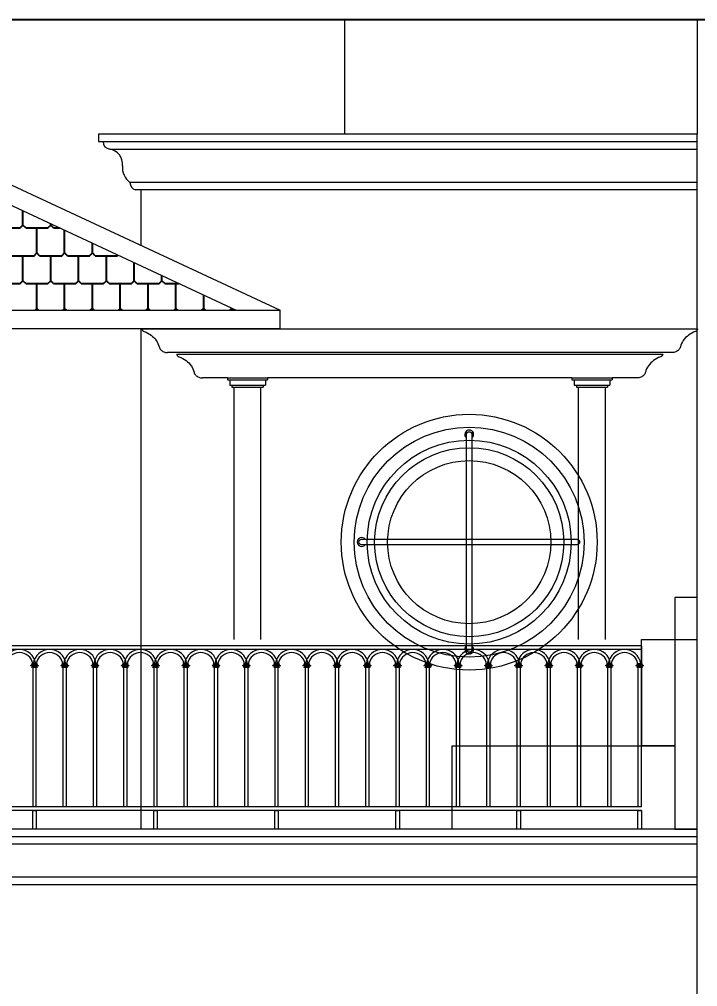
# Model space of a CAD drawing. Header units: millimetres. Extents: x -127141 to 682685, y -1234500 to 49778.
# Drawn here: x 443189 to 446848, y -9900 to -4680 of the extents above; entities that cross this region are included whole.
import ezdxf

# ---------------------------------------------------------------- set-up
doc = ezdxf.new("R2010")
doc.units = ezdxf.units.MM
doc.header["$MEASUREMENT"] = 0
for name, color, linetype, lineweight in [('-HATCH', 8, 'Continuous', 5), ('-LINE1', 7, 'Continuous', 18), ('-WALL', 4, 'Continuous', 35), ('A-NET THAY', 125, 'Continuous', 18)]:
    doc.layers.add(name, color=color, linetype=linetype, lineweight=lineweight)
doc.layers.add('13. NET HATCH', color=251, linetype='Continuous')
doc.styles.add('AVANH', font='', dxfattribs={"width": 0.8})
doc.styles.get('AVANH').set_extended_font_data('.VnAvantH')
doc.dimstyles.new('C_100A3', dxfattribs={"dimscale": 100, "dimtxt": 2.2, "dimasz": 1.2, "dimexe": 1.2, "dimexo": 0, "dimgap": 0.75, "dimtad": 1, "dimdec": 0, "dimzin": 0, "dimdsep": 46, "dimtxsty": 'AVANH', "dimblk": 'ARCHTICK', "dimcen": 0, "dimdle": 1.2, "dimclrd": 256, "dimclre": 256, "dimclrt": 7, "dimadec": 0, "dimazin": 0, "dimtfac": 0.0001, "dimtdec": 0, "dimtix": 1, "dimtmove": 2, "dimatfit": 3, "dimfxl": 1.8, "dimtolj": 1, "dimtzin": 0, "dimarcsym": 0})

# ---------------------------------------------------------------- blocks, each defined once
blk = doc.blocks.new('A$C3c667b45')
for p, q in [((6558.1, 988.8), (9.8, 988.8)), ((6558.1, 968.8), (9.8, 968.8)), ((3264, 884), (3272.2, 889)), ((3269.8, 891), (3269.8, 893)), ((3273.8, 893), (3269.8, 893)), ((3272.2, 891), (3269.8, 891)), ((3272.2, 889), (3272.2, 891)), ((3273.8, 891), (3272.2, 891)), ((3294.6, 889), (3272.2, 889)), ((3293, 893), (3273.8, 893)), ((3273.8, 891), (3293, 891)), ((3297, 893), (3293, 893)), ((3294.6, 891), (3293, 891)), ((3294.6, 891), (3294.6, 889)), ((3297, 891), (3294.6, 891)), ((3294.6, 889), (3302.9, 884)), ((3297, 893), (3297, 891)), ((3427.2, 884), (3435.4, 889)), ((3433, 891), (3433, 893)), ((3437, 893), (3433, 893)), ((3435.4, 891), (3433, 891)), ((3435.4, 889), (3435.4, 891)), ((3437, 891), (3435.4, 891)), ((3457.8, 889), (3435.4, 889)), ((3456.2, 893), (3437, 893)), ((3437, 891), (3456.2, 891)), ((3460.2, 893), (3456.2, 893)), ((3457.8, 891), (3456.2, 891)), ((3457.8, 891), (3457.8, 889)), ((3460.2, 891), (3457.8, 891)), ((3457.8, 889), (3466.1, 884)), ((3460.2, 893), (3460.2, 891)), ((3590.4, 884), (3598.6, 889)), ((3596.2, 891), (3596.2, 893)), ((3600.2, 893), (3596.2, 893)), ((3598.6, 891), (3596.2, 891)), ((3598.6, 889), (3598.6, 891)), ((3600.2, 891), (3598.6, 891)), ((3621, 889), (3598.6, 889)), ((3619.4, 893), (3600.2, 893)), ((3600.2, 891), (3619.4, 891)), ((3623.4, 893), (3619.4, 893)), ((3621, 891), (3619.4, 891)), ((3621, 891), (3621, 889)), ((3623.4, 891), (3621, 891)), ((3621, 889), (3629.3, 884)), ((3623.4, 893), (3623.4, 891)), ((3753.6, 884), (3761.8, 889)), ((3759.4, 891), (3759.4, 893)), ((3763.4, 893), (3759.4, 893)), ((3761.8, 891), (3759.4, 891)), ((3761.8, 889), (3761.8, 891)), ((3763.4, 891), (3761.8, 891)), ((3784.2, 889), (3761.8, 889)), ((3782.6, 893), (3763.4, 893)), ((3763.4, 891), (3782.6, 891)), ((3786.6, 893), (3782.6, 893)), ((3784.2, 891), (3782.6, 891)), ((3784.2, 891), (3784.2, 889)), ((3786.6, 891), (3784.2, 891)), ((3784.2, 889), (3792.5, 884)), ((3786.6, 893), (3786.6, 891)), ((3916.8, 884), (3925, 889)), ((3922.6, 891), (3922.6, 893)), ((3926.6, 893), (3922.6, 893)), ((3925, 891), (3922.6, 891)), ((3925, 889), (3925, 891)), ((3926.6, 891), (3925, 891)), ((3947.4, 889), (3925, 889)), ((3945.8, 893), (3926.6, 893)), ((3926.6, 891), (3945.8, 891)), ((3949.8, 893), (3945.8, 893)), ((3947.4, 891), (3945.8, 891)), ((3947.4, 891), (3947.4, 889)), ((3949.8, 891), (3947.4, 891)), ((3947.4, 889), (3955.7, 884)), ((3949.8, 893), (3949.8, 891)), ((4080, 884), (4088.2, 889)), ((4085.8, 891), (4085.8, 893)), ((4089.8, 893), (4085.8, 893)), ((4088.2, 891), (4085.8, 891)), ((4088.2, 889), (4088.2, 891)), ((4089.8, 891), (4088.2, 891)), ((4110.6, 889), (4088.2, 889)), ((4109, 893), (4089.8, 893)), ((4089.8, 891), (4109, 891)), ((4113, 893), (4109, 893)), ((4110.6, 891), (4109, 891)), ((4110.6, 891), (4110.6, 889)), ((4113, 891), (4110.6, 891)), ((4110.6, 889), (4118.9, 884)), ((4113, 893), (4113, 891)), ((4243.2, 884), (4251.4, 889)), ((4249, 891), (4249, 893)), ((4253, 893), (4249, 893)), ((4251.4, 891), (4249, 891)), ((4251.4, 889), (4251.4, 891)), ((4253, 891), (4251.4, 891)), ((4273.8, 889), (4251.4, 889)), ((4272.2, 893), (4253, 893)), ((4253, 891), (4272.2, 891)), ((4276.2, 893), (4272.2, 893)), ((4273.8, 891), (4272.2, 891)), ((4273.8, 891), (4273.8, 889)), ((4276.2, 891), (4273.8, 891)), ((4273.8, 889), (4282, 884)), ((4276.2, 893), (4276.2, 891)), ((4406.4, 884), (4414.6, 889)), ((4412.2, 891), (4412.2, 893)), ((4416.2, 893), (4412.2, 893)), ((4414.6, 891), (4412.2, 891)), ((4414.6, 889), (4414.6, 891)), ((4416.2, 891), (4414.6, 891)), ((4437, 889), (4414.6, 889)), ((4435.4, 893), (4416.2, 893)), ((4416.2, 891), (4435.4, 891)), ((4439.4, 893), (4435.4, 893)), ((4437, 891), (4435.4, 891)), ((4437, 891), (4437, 889)), ((4439.4, 891), (4437, 891)), ((4437, 889), (4445.2, 884)), ((4439.4, 893), (4439.4, 891)), ((4569.6, 884), (4577.8, 889)), ((4575.4, 891), (4575.4, 893)), ((4579.4, 893), (4575.4, 893)), ((4577.8, 891), (4575.4, 891)), ((4577.8, 889), (4577.8, 891)), ((4579.4, 891), (4577.8, 891)), ((4600.2, 889), (4577.8, 889)), ((4598.6, 893), (4579.4, 893)), ((4579.4, 891), (4598.6, 891)), ((4602.6, 893), (4598.6, 893)), ((4600.2, 891), (4598.6, 891)), ((4600.2, 891), (4600.2, 889)), ((4602.6, 891), (4600.2, 891)), ((4600.2, 889), (4608.4, 884)), ((4602.6, 893), (4602.6, 891)), ((4732.8, 884), (4741, 889)), ((4738.6, 891), (4738.6, 893)), ((4742.6, 893), (4738.6, 893)), ((4741, 891), (4738.6, 891)), ((4741, 889), (4741, 891)), ((4742.6, 891), (4741, 891)), ((4763.4, 889), (4741, 889)), ((4761.8, 893), (4742.6, 893)), ((4742.6, 891), (4761.8, 891)), ((4765.8, 893), (4761.8, 893)), ((4763.4, 891), (4761.8, 891)), ((4763.4, 891), (4763.4, 889)), ((4765.8, 891), (4763.4, 891)), ((4763.4, 889), (4771.6, 884)), ((4765.8, 893), (4765.8, 891)), ((4896, 884), (4904.2, 889)), ((4901.8, 891), (4901.8, 893)), ((4905.8, 893), (4901.8, 893)), ((4904.2, 891), (4901.8, 891)), ((4904.2, 889), (4904.2, 891)), ((4905.8, 891), (4904.2, 891)), ((4926.6, 889), (4904.2, 889)), ((4925, 893), (4905.8, 893)), ((4905.8, 891), (4925, 891)), ((4929, 893), (4925, 893)), ((4926.6, 891), (4925, 891)), ((4926.6, 891), (4926.6, 889)), ((4929, 891), (4926.6, 891)), ((4926.6, 889), (4934.8, 884)), ((4929, 893), (4929, 891)), ((5059.2, 884), (5067.4, 889)), ((5065, 891), (5065, 893)), ((5069, 893), (5065, 893)), ((5067.4, 891), (5065, 891)), ((5067.4, 889), (5067.4, 891)), ((5069, 891), (5067.4, 891)), ((5089.8, 889), (5067.4, 889)), ((5088.2, 893), (5069, 893)), ((5069, 891), (5088.2, 891)), ((5092.2, 893), (5088.2, 893)), ((5089.8, 891), (5088.2, 891)), ((5089.8, 891), (5089.8, 889)), ((5092.2, 891), (5089.8, 891)), ((5089.8, 889), (5098, 884)), ((5092.2, 893), (5092.2, 891)), ((5222.4, 884), (5230.6, 889)), ((5228.2, 891), (5228.2, 893)), ((5232.2, 893), (5228.2, 893)), ((5230.6, 891), (5228.2, 891)), ((5230.6, 889), (5230.6, 891)), ((5232.2, 891), (5230.6, 891)), ((5253, 889), (5230.6, 889)), ((5251.4, 893), (5232.2, 893)), ((5232.2, 891), (5251.4, 891)), ((5255.4, 893), (5251.4, 893)), ((5253, 891), (5251.4, 891)), ((5253, 891), (5253, 889)), ((5255.4, 891), (5253, 891)), ((5253, 889), (5261.2, 884)), ((5255.4, 893), (5255.4, 891)), ((5385.6, 884), (5393.8, 889)), ((5391.4, 891), (5391.4, 893)), ((5395.4, 893), (5391.4, 893)), ((5393.8, 891), (5391.4, 891)), ((5393.8, 889), (5393.8, 891)), ((5395.4, 891), (5393.8, 891)), ((5416.2, 889), (5393.8, 889)), ((5414.6, 893), (5395.4, 893)), ((5395.4, 891), (5414.6, 891)), ((5418.6, 893), (5414.6, 893)), ((5416.2, 891), (5414.6, 891)), ((5416.2, 891), (5416.2, 889)), ((5418.6, 891), (5416.2, 891)), ((5416.2, 889), (5424.4, 884)), ((5418.6, 893), (5418.6, 891)), ((5548.8, 884), (5557, 889)), ((5554.6, 891), (5554.6, 893)), ((5558.6, 893), (5554.6, 893)), ((5557, 891), (5554.6, 891)), ((5557, 889), (5557, 891)), ((5558.6, 891), (5557, 891)), ((5579.4, 889), (5557, 889)), ((5577.8, 893), (5558.6, 893)), ((5558.6, 891), (5577.8, 891)), ((5581.8, 893), (5577.8, 893)), ((5579.4, 891), (5577.8, 891)), ((5579.4, 891), (5579.4, 889)), ((5581.8, 891), (5579.4, 891)), ((5579.4, 889), (5587.6, 884)), ((5581.8, 893), (5581.8, 891)), ((5712, 884), (5720.2, 889)), ((5717.8, 891), (5717.8, 893)), ((5721.8, 893), (5717.8, 893)), ((5720.2, 891), (5717.8, 891)), ((5720.2, 889), (5720.2, 891)), ((5721.8, 891), (5720.2, 891)), ((5742.6, 889), (5720.2, 889)), ((5741, 893), (5721.8, 893)), ((5721.8, 891), (5741, 891)), ((5745, 893), (5741, 893)), ((5742.6, 891), (5741, 891)), ((5742.6, 891), (5742.6, 889)), ((5745, 891), (5742.6, 891)), ((5742.6, 889), (5750.8, 884)), ((5745, 893), (5745, 891)), ((5875.2, 884), (5883.4, 889)), ((5881, 891), (5881, 893)), ((5885, 893), (5881, 893)), ((5883.4, 891), (5881, 891)), ((5883.4, 889), (5883.4, 891)), ((5885, 891), (5883.4, 891)), ((5905.8, 889), (5883.4, 889)), ((5904.2, 893), (5885, 893)), ((5885, 891), (5904.2, 891)), ((5908.2, 893), (5904.2, 893)), ((5905.8, 891), (5904.2, 891)), ((5905.8, 891), (5905.8, 889)), ((5908.2, 891), (5905.8, 891)), ((5905.8, 889), (5914, 884)), ((5908.2, 893), (5908.2, 891)), ((6038.4, 884), (6046.6, 889)), ((6044.2, 891), (6044.2, 893)), ((6048.2, 893), (6044.2, 893)), ((6046.6, 891), (6044.2, 891)), ((6046.6, 889), (6046.6, 891)), ((6048.2, 891), (6046.6, 891)), ((6069, 889), (6046.6, 889)), ((6067.4, 893), (6048.2, 893)), ((6048.2, 891), (6067.4, 891)), ((6071.4, 893), (6067.4, 893)), ((6069, 891), (6067.4, 891)), ((6069, 891), (6069, 889)), ((6071.4, 891), (6069, 891)), ((6069, 889), (6077.2, 884)), ((6071.4, 893), (6071.4, 891)), ((6201.6, 884), (6209.8, 889)), ((6207.4, 891), (6207.4, 893)), ((6211.4, 893), (6207.4, 893)), ((6209.8, 891), (6207.4, 891)), ((6209.8, 889), (6209.8, 891)), ((6211.4, 891), (6209.8, 891)), ((6232.2, 889), (6209.8, 889)), ((6230.6, 893), (6211.4, 893)), ((6211.4, 891), (6230.6, 891)), ((6234.6, 893), (6230.6, 893)), ((6232.2, 891), (6230.6, 891)), ((6232.2, 891), (6232.2, 889)), ((6234.6, 891), (6232.2, 891)), ((6232.2, 889), (6240.4, 884)), ((6234.6, 893), (6234.6, 891)), ((6364.8, 884), (6373, 889)), ((6370.6, 891), (6370.6, 893)), ((6374.6, 893), (6370.6, 893)), ((6373, 891), (6370.6, 891)), ((6373, 889), (6373, 891)), ((6374.6, 891), (6373, 891)), ((6395.4, 889), (6373, 889)), ((6393.8, 893), (6374.6, 893)), ((6374.6, 891), (6393.8, 891)), ((6397.8, 893), (6393.8, 893)), ((6395.4, 891), (6393.8, 891)), ((6395.4, 891), (6395.4, 889)), ((6397.8, 891), (6395.4, 891)), ((6395.4, 889), (6403.6, 884)), ((6397.8, 893), (6397.8, 891)), ((6528, 884), (6536.2, 889)), ((6533.8, 891), (6533.8, 893)), ((6537.8, 893), (6533.8, 893)), ((6536.2, 891), (6533.8, 891)), ((6536.2, 889), (6536.2, 891)), ((6537.8, 891), (6536.2, 891)), ((6558.6, 889), (6536.2, 889)), ((6557, 893), (6537.8, 893)), ((6537.8, 891), (6557, 891)), ((6561, 893), (6557, 893)), ((6558.6, 891), (6557, 891)), ((6558.6, 891), (6558.6, 889)), ((6561, 891), (6558.6, 891)), ((6558.6, 889), (6566.8, 884)), ((6561, 893), (6561, 891)), ((3264, 882), (3264, 884)), ((3273.8, 884), (3264, 884)), ((3272.2, 877), (3264, 882)), ((3273.8, 882), (3264, 882)), ((3269.8, 873), (3269.8, 875)), ((3272.2, 875), (3269.8, 875)), ((3273.8, 873), (3269.8, 873)), ((3272.2, 875), (3272.2, 877)), ((3294.6, 877), (3272.2, 877)), ((3273.8, 875), (3272.2, 875)), ((3273.8, 884), (3273.8, 882)), ((3293, 884), (3273.8, 884)), ((3293, 882), (3273.8, 882)), ((3273.8, 875), (3293, 875)), ((3273.8, 873), (3273.8, 120)), ((3293, 873), (3273.8, 873)), ((3293, 882), (3293, 884)), ((3293, 884), (3302.9, 884)), ((3293, 882), (3302.9, 882)), ((3294.6, 875), (3293, 875)), ((3293, 120), (3293, 873)), ((3297, 873), (3293, 873)), ((3302.9, 882), (3294.6, 877)), ((3294.6, 877), (3294.6, 875)), ((3297, 875), (3294.6, 875)), ((3297, 875), (3297, 873)), ((3302.9, 884), (3302.9, 882)), ((3427.2, 882), (3427.2, 884)), ((3437, 884), (3427.2, 884)), ((3435.4, 877), (3427.2, 882)), ((3437, 882), (3427.2, 882)), ((3433, 873), (3433, 875)), ((3435.4, 875), (3433, 875)), ((3437, 873), (3433, 873)), ((3435.4, 875), (3435.4, 877)), ((3457.8, 877), (3435.4, 877)), ((3437, 875), (3435.4, 875)), ((3437, 884), (3437, 882)), ((3456.2, 884), (3437, 884)), ((3456.2, 882), (3437, 882)), ((3437, 875), (3456.2, 875)), ((3437, 873), (3437, 120)), ((3456.2, 873), (3437, 873)), ((3456.2, 882), (3456.2, 884)), ((3456.2, 884), (3466.1, 884)), ((3456.2, 882), (3466.1, 882)), ((3457.8, 875), (3456.2, 875)), ((3456.2, 120), (3456.2, 873)), ((3460.2, 873), (3456.2, 873)), ((3466.1, 882), (3457.8, 877)), ((3457.8, 877), (3457.8, 875)), ((3460.2, 875), (3457.8, 875)), ((3460.2, 875), (3460.2, 873)), ((3466.1, 884), (3466.1, 882)), ((3590.4, 882), (3590.4, 884)), ((3600.2, 884), (3590.4, 884)), ((3598.6, 877), (3590.4, 882)), ((3600.2, 882), (3590.4, 882)), ((3596.2, 873), (3596.2, 875)), ((3598.6, 875), (3596.2, 875)), ((3600.2, 873), (3596.2, 873)), ((3598.6, 875), (3598.6, 877)), ((3621, 877), (3598.6, 877)), ((3600.2, 875), (3598.6, 875)), ((3600.2, 884), (3600.2, 882)), ((3619.4, 884), (3600.2, 884)), ((3619.4, 882), (3600.2, 882)), ((3600.2, 875), (3619.4, 875)), ((3600.2, 873), (3600.2, 120)), ((3619.4, 873), (3600.2, 873)), ((3619.4, 882), (3619.4, 884)), ((3619.4, 884), (3629.3, 884)), ((3619.4, 882), (3629.3, 882)), ((3621, 875), (3619.4, 875)), ((3619.4, 120), (3619.4, 873)), ((3623.4, 873), (3619.4, 873)), ((3629.3, 882), (3621, 877)), ((3621, 877), (3621, 875)), ((3623.4, 875), (3621, 875)), ((3623.4, 875), (3623.4, 873)), ((3629.3, 884), (3629.3, 882)), ((3753.6, 882), (3753.6, 884)), ((3763.4, 884), (3753.6, 884)), ((3761.8, 877), (3753.6, 882)), ((3763.4, 882), (3753.6, 882)), ((3759.4, 873), (3759.4, 875)), ((3761.8, 875), (3759.4, 875)), ((3763.4, 873), (3759.4, 873)), ((3761.8, 875), (3761.8, 877)), ((3784.2, 877), (3761.8, 877)), ((3763.4, 875), (3761.8, 875)), ((3763.4, 884), (3763.4, 882)), ((3782.6, 884), (3763.4, 884)), ((3782.6, 882), (3763.4, 882)), ((3763.4, 875), (3782.6, 875)), ((3763.4, 873), (3763.4, 120)), ((3782.6, 873), (3763.4, 873)), ((3782.6, 882), (3782.6, 884)), ((3782.6, 884), (3792.5, 884)), ((3782.6, 882), (3792.5, 882)), ((3784.2, 875), (3782.6, 875)), ((3782.6, 120), (3782.6, 873)), ((3786.6, 873), (3782.6, 873)), ((3792.5, 882), (3784.2, 877)), ((3784.2, 877), (3784.2, 875)), ((3786.6, 875), (3784.2, 875)), ((3786.6, 875), (3786.6, 873)), ((3792.5, 884), (3792.5, 882)), ((3916.8, 882), (3916.8, 884)), ((3926.6, 884), (3916.8, 884)), ((3925, 877), (3916.8, 882)), ((3926.6, 882), (3916.8, 882)), ((3922.6, 873), (3922.6, 875)), ((3925, 875), (3922.6, 875)), ((3926.6, 873), (3922.6, 873)), ((3925, 875), (3925, 877)), ((3947.4, 877), (3925, 877)), ((3926.6, 875), (3925, 875)), ((3926.6, 884), (3926.6, 882)), ((3945.8, 884), (3926.6, 884)), ((3945.8, 882), (3926.6, 882)), ((3926.6, 875), (3945.8, 875)), ((3926.6, 873), (3926.6, 120)), ((3945.8, 873), (3926.6, 873)), ((3945.8, 882), (3945.8, 884)), ((3945.8, 884), (3955.7, 884)), ((3945.8, 882), (3955.7, 882)), ((3947.4, 875), (3945.8, 875)), ((3945.8, 120), (3945.8, 873)), ((3949.8, 873), (3945.8, 873)), ((3955.7, 882), (3947.4, 877)), ((3947.4, 877), (3947.4, 875)), ((3949.8, 875), (3947.4, 875)), ((3949.8, 875), (3949.8, 873)), ((3955.7, 884), (3955.7, 882)), ((4080, 882), (4080, 884)), ((4089.8, 884), (4080, 884)), ((4088.2, 877), (4080, 882)), ((4089.8, 882), (4080, 882)), ((4085.8, 873), (4085.8, 875)), ((4088.2, 875), (4085.8, 875)), ((4089.8, 873), (4085.8, 873)), ((4088.2, 875), (4088.2, 877)), ((4110.6, 877), (4088.2, 877)), ((4089.8, 875), (4088.2, 875)), ((4089.8, 884), (4089.8, 882)), ((4109, 884), (4089.8, 884)), ((4109, 882), (4089.8, 882)), ((4089.8, 875), (4109, 875)), ((4089.8, 873), (4089.8, 120)), ((4109, 873), (4089.8, 873)), ((4109, 882), (4109, 884)), ((4109, 884), (4118.9, 884)), ((4109, 882), (4118.9, 882)), ((4110.6, 875), (4109, 875)), ((4109, 120), (4109, 873)), ((4113, 873), (4109, 873)), ((4118.9, 882), (4110.6, 877)), ((4110.6, 877), (4110.6, 875)), ((4113, 875), (4110.6, 875)), ((4113, 875), (4113, 873)), ((4118.9, 884), (4118.9, 882)), ((4243.2, 882), (4243.2, 884)), ((4253, 884), (4243.2, 884)), ((4251.4, 877), (4243.2, 882)), ((4253, 882), (4243.2, 882)), ((4249, 873), (4249, 875)), ((4251.4, 875), (4249, 875)), ((4253, 873), (4249, 873)), ((4251.4, 875), (4251.4, 877)), ((4273.8, 877), (4251.4, 877)), ((4253, 875), (4251.4, 875)), ((4253, 884), (4253, 882)), ((4272.2, 884), (4253, 884)), ((4272.2, 882), (4253, 882)), ((4253, 875), (4272.2, 875)), ((4253, 873), (4253, 120)), ((4272.2, 873), (4253, 873)), ((4272.2, 882), (4272.2, 884)), ((4272.2, 884), (4282, 884)), ((4272.2, 882), (4282, 882)), ((4273.8, 875), (4272.2, 875)), ((4272.2, 120), (4272.2, 873)), ((4276.2, 873), (4272.2, 873)), ((4282, 882), (4273.8, 877)), ((4273.8, 877), (4273.8, 875)), ((4276.2, 875), (4273.8, 875)), ((4276.2, 875), (4276.2, 873)), ((4282, 884), (4282, 882)), ((4406.4, 882), (4406.4, 884)), ((4416.2, 884), (4406.4, 884)), ((4414.6, 877), (4406.4, 882)), ((4416.2, 882), (4406.4, 882)), ((4412.2, 873), (4412.2, 875)), ((4414.6, 875), (4412.2, 875)), ((4416.2, 873), (4412.2, 873)), ((4414.6, 875), (4414.6, 877)), ((4437, 877), (4414.6, 877)), ((4416.2, 875), (4414.6, 875)), ((4416.2, 884), (4416.2, 882)), ((4435.4, 884), (4416.2, 884)), ((4435.4, 882), (4416.2, 882)), ((4416.2, 875), (4435.4, 875)), ((4416.2, 873), (4416.2, 120)), ((4435.4, 873), (4416.2, 873)), ((4435.4, 882), (4435.4, 884)), ((4435.4, 884), (4445.2, 884)), ((4435.4, 882), (4445.2, 882)), ((4437, 875), (4435.4, 875)), ((4435.4, 120), (4435.4, 873)), ((4439.4, 873), (4435.4, 873)), ((4445.2, 882), (4437, 877)), ((4437, 877), (4437, 875)), ((4439.4, 875), (4437, 875)), ((4439.4, 875), (4439.4, 873)), ((4445.2, 884), (4445.2, 882)), ((4569.6, 882), (4569.6, 884)), ((4579.4, 884), (4569.6, 884)), ((4577.8, 877), (4569.6, 882)), ((4579.4, 882), (4569.6, 882)), ((4575.4, 873), (4575.4, 875)), ((4577.8, 875), (4575.4, 875)), ((4579.4, 873), (4575.4, 873)), ((4577.8, 875), (4577.8, 877)), ((4600.2, 877), (4577.8, 877)), ((4579.4, 875), (4577.8, 875)), ((4579.4, 884), (4579.4, 882)), ((4598.6, 884), (4579.4, 884)), ((4598.6, 882), (4579.4, 882)), ((4579.4, 875), (4598.6, 875)), ((4579.4, 873), (4579.4, 120)), ((4598.6, 873), (4579.4, 873)), ((4598.6, 882), (4598.6, 884)), ((4598.6, 884), (4608.4, 884)), ((4598.6, 882), (4608.4, 882)), ((4600.2, 875), (4598.6, 875)), ((4598.6, 120), (4598.6, 873)), ((4602.6, 873), (4598.6, 873)), ((4608.4, 882), (4600.2, 877)), ((4600.2, 877), (4600.2, 875)), ((4602.6, 875), (4600.2, 875)), ((4602.6, 875), (4602.6, 873)), ((4608.4, 884), (4608.4, 882)), ((4732.8, 882), (4732.8, 884)), ((4742.6, 884), (4732.8, 884)), ((4741, 877), (4732.8, 882)), ((4742.6, 882), (4732.8, 882)), ((4738.6, 873), (4738.6, 875)), ((4741, 875), (4738.6, 875)), ((4742.6, 873), (4738.6, 873)), ((4741, 875), (4741, 877)), ((4763.4, 877), (4741, 877)), ((4742.6, 875), (4741, 875)), ((4742.6, 884), (4742.6, 882)), ((4761.8, 884), (4742.6, 884)), ((4761.8, 882), (4742.6, 882)), ((4742.6, 875), (4761.8, 875)), ((4742.6, 873), (4742.6, 120)), ((4761.8, 873), (4742.6, 873)), ((4761.8, 882), (4761.8, 884)), ((4761.8, 884), (4771.6, 884)), ((4761.8, 882), (4771.6, 882)), ((4763.4, 875), (4761.8, 875)), ((4761.8, 120), (4761.8, 873)), ((4765.8, 873), (4761.8, 873)), ((4771.6, 882), (4763.4, 877)), ((4763.4, 877), (4763.4, 875)), ((4765.8, 875), (4763.4, 875)), ((4765.8, 875), (4765.8, 873)), ((4771.6, 884), (4771.6, 882)), ((4896, 882), (4896, 884)), ((4905.8, 884), (4896, 884)), ((4904.2, 877), (4896, 882)), ((4905.8, 882), (4896, 882)), ((4901.8, 873), (4901.8, 875)), ((4904.2, 875), (4901.8, 875)), ((4905.8, 873), (4901.8, 873)), ((4904.2, 875), (4904.2, 877)), ((4926.6, 877), (4904.2, 877)), ((4905.8, 875), (4904.2, 875)), ((4905.8, 884), (4905.8, 882)), ((4925, 884), (4905.8, 884)), ((4925, 882), (4905.8, 882)), ((4905.8, 875), (4925, 875)), ((4905.8, 873), (4905.8, 120)), ((4925, 873), (4905.8, 873)), ((4925, 882), (4925, 884)), ((4925, 884), (4934.8, 884)), ((4925, 882), (4934.8, 882)), ((4926.6, 875), (4925, 875)), ((4925, 120), (4925, 873)), ((4929, 873), (4925, 873)), ((4934.8, 882), (4926.6, 877)), ((4926.6, 877), (4926.6, 875)), ((4929, 875), (4926.6, 875)), ((4929, 875), (4929, 873)), ((4934.8, 884), (4934.8, 882)), ((5059.2, 882), (5059.2, 884)), ((5069, 884), (5059.2, 884)), ((5067.4, 877), (5059.2, 882)), ((5069, 882), (5059.2, 882)), ((5065, 873), (5065, 875)), ((5067.4, 875), (5065, 875)), ((5069, 873), (5065, 873)), ((5067.4, 875), (5067.4, 877)), ((5089.8, 877), (5067.4, 877)), ((5069, 875), (5067.4, 875)), ((5069, 884), (5069, 882)), ((5088.2, 884), (5069, 884)), ((5088.2, 882), (5069, 882)), ((5069, 875), (5088.2, 875)), ((5069, 873), (5069, 120)), ((5088.2, 873), (5069, 873)), ((5088.2, 882), (5088.2, 884)), ((5088.2, 884), (5098, 884)), ((5088.2, 882), (5098, 882)), ((5089.8, 875), (5088.2, 875)), ((5088.2, 120), (5088.2, 873)), ((5092.2, 873), (5088.2, 873)), ((5098, 882), (5089.8, 877)), ((5089.8, 877), (5089.8, 875)), ((5092.2, 875), (5089.8, 875)), ((5092.2, 875), (5092.2, 873)), ((5098, 884), (5098, 882)), ((5222.4, 882), (5222.4, 884)), ((5232.2, 884), (5222.4, 884)), ((5230.6, 877), (5222.4, 882)), ((5232.2, 882), (5222.4, 882)), ((5228.2, 873), (5228.2, 875)), ((5230.6, 875), (5228.2, 875)), ((5232.2, 873), (5228.2, 873)), ((5230.6, 875), (5230.6, 877)), ((5253, 877), (5230.6, 877)), ((5232.2, 875), (5230.6, 875)), ((5232.2, 884), (5232.2, 882)), ((5251.4, 884), (5232.2, 884)), ((5251.4, 882), (5232.2, 882)), ((5232.2, 875), (5251.4, 875)), ((5232.2, 873), (5232.2, 120)), ((5251.4, 873), (5232.2, 873)), ((5251.4, 882), (5251.4, 884)), ((5251.4, 884), (5261.2, 884)), ((5251.4, 882), (5261.2, 882)), ((5253, 875), (5251.4, 875)), ((5251.4, 120), (5251.4, 873)), ((5255.4, 873), (5251.4, 873)), ((5261.2, 882), (5253, 877)), ((5253, 877), (5253, 875)), ((5255.4, 875), (5253, 875)), ((5255.4, 875), (5255.4, 873)), ((5261.2, 884), (5261.2, 882)), ((5385.6, 882), (5385.6, 884)), ((5395.4, 884), (5385.6, 884)), ((5393.8, 877), (5385.6, 882)), ((5395.4, 882), (5385.6, 882)), ((5391.4, 873), (5391.4, 875)), ((5393.8, 875), (5391.4, 875)), ((5395.4, 873), (5391.4, 873)), ((5393.8, 875), (5393.8, 877)), ((5416.2, 877), (5393.8, 877)), ((5395.4, 875), (5393.8, 875)), ((5395.4, 884), (5395.4, 882)), ((5414.6, 884), (5395.4, 884)), ((5414.6, 882), (5395.4, 882)), ((5395.4, 875), (5414.6, 875)), ((5395.4, 873), (5395.4, 120)), ((5414.6, 873), (5395.4, 873)), ((5414.6, 882), (5414.6, 884)), ((5414.6, 884), (5424.4, 884)), ((5414.6, 882), (5424.4, 882)), ((5416.2, 875), (5414.6, 875)), ((5414.6, 120), (5414.6, 873)), ((5418.6, 873), (5414.6, 873)), ((5424.4, 882), (5416.2, 877)), ((5416.2, 877), (5416.2, 875)), ((5418.6, 875), (5416.2, 875)), ((5418.6, 875), (5418.6, 873)), ((5424.4, 884), (5424.4, 882)), ((5548.8, 882), (5548.8, 884)), ((5558.6, 884), (5548.8, 884)), ((5557, 877), (5548.8, 882)), ((5558.6, 882), (5548.8, 882)), ((5554.6, 873), (5554.6, 875)), ((5557, 875), (5554.6, 875)), ((5558.6, 873), (5554.6, 873)), ((5557, 875), (5557, 877)), ((5579.4, 877), (5557, 877)), ((5558.6, 875), (5557, 875)), ((5558.6, 884), (5558.6, 882)), ((5577.8, 884), (5558.6, 884)), ((5577.8, 882), (5558.6, 882)), ((5558.6, 875), (5577.8, 875)), ((5558.6, 873), (5558.6, 120)), ((5577.8, 873), (5558.6, 873)), ((5577.8, 882), (5577.8, 884)), ((5577.8, 884), (5587.6, 884)), ((5577.8, 882), (5587.6, 882)), ((5579.4, 875), (5577.8, 875)), ((5577.8, 120), (5577.8, 873)), ((5581.8, 873), (5577.8, 873)), ((5587.6, 882), (5579.4, 877)), ((5579.4, 877), (5579.4, 875)), ((5581.8, 875), (5579.4, 875)), ((5581.8, 875), (5581.8, 873)), ((5587.6, 884), (5587.6, 882)), ((5712, 882), (5712, 884)), ((5721.8, 884), (5712, 884)), ((5720.2, 877), (5712, 882)), ((5721.8, 882), (5712, 882)), ((5717.8, 873), (5717.8, 875)), ((5720.2, 875), (5717.8, 875)), ((5721.8, 873), (5717.8, 873)), ((5720.2, 875), (5720.2, 877)), ((5742.6, 877), (5720.2, 877)), ((5721.8, 875), (5720.2, 875)), ((5721.8, 884), (5721.8, 882)), ((5741, 884), (5721.8, 884)), ((5741, 882), (5721.8, 882)), ((5721.8, 875), (5741, 875)), ((5721.8, 873), (5721.8, 120)), ((5741, 873), (5721.8, 873)), ((5741, 882), (5741, 884)), ((5741, 884), (5750.8, 884)), ((5741, 882), (5750.8, 882)), ((5742.6, 875), (5741, 875)), ((5741, 120), (5741, 873)), ((5745, 873), (5741, 873)), ((5750.8, 882), (5742.6, 877)), ((5742.6, 877), (5742.6, 875)), ((5745, 875), (5742.6, 875)), ((5745, 875), (5745, 873)), ((5750.8, 884), (5750.8, 882)), ((5875.2, 882), (5875.2, 884)), ((5885, 884), (5875.2, 884)), ((5883.4, 877), (5875.2, 882)), ((5885, 882), (5875.2, 882)), ((5881, 873), (5881, 875)), ((5883.4, 875), (5881, 875)), ((5885, 873), (5881, 873)), ((5883.4, 875), (5883.4, 877)), ((5905.8, 877), (5883.4, 877)), ((5885, 875), (5883.4, 875)), ((5885, 884), (5885, 882)), ((5904.2, 884), (5885, 884)), ((5904.2, 882), (5885, 882)), ((5885, 875), (5904.2, 875)), ((5885, 873), (5885, 120)), ((5904.2, 873), (5885, 873)), ((5904.2, 882), (5904.2, 884)), ((5904.2, 884), (5914, 884)), ((5904.2, 882), (5914, 882)), ((5905.8, 875), (5904.2, 875)), ((5904.2, 120), (5904.2, 873)), ((5908.2, 873), (5904.2, 873)), ((5914, 882), (5905.8, 877)), ((5905.8, 877), (5905.8, 875)), ((5908.2, 875), (5905.8, 875)), ((5908.2, 875), (5908.2, 873)), ((5914, 884), (5914, 882)), ((6038.4, 882), (6038.4, 884)), ((6048.2, 884), (6038.4, 884)), ((6046.6, 876.9), (6038.4, 882)), ((6048.2, 882), (6038.4, 882)), ((6044.2, 872.9), (6044.2, 874.9)), ((6046.6, 874.9), (6044.2, 874.9)), ((6048.2, 872.9), (6044.2, 872.9)), ((6046.6, 874.9), (6046.6, 876.9)), ((6069, 876.9), (6046.6, 876.9)), ((6048.2, 874.9), (6046.6, 874.9)), ((6048.2, 884), (6048.2, 882)), ((6067.4, 884), (6048.2, 884)), ((6067.4, 882), (6048.2, 882)), ((6048.2, 874.9), (6067.4, 874.9)), ((6048.2, 872.9), (6048.2, 120)), ((6067.4, 872.9), (6048.2, 872.9)), ((6067.4, 882), (6067.4, 884)), ((6067.4, 884), (6077.2, 884)), ((6067.4, 882), (6077.2, 882)), ((6069, 874.9), (6067.4, 874.9)), ((6067.4, 120), (6067.4, 872.9)), ((6071.4, 872.9), (6067.4, 872.9)), ((6077.2, 882), (6069, 876.9)), ((6069, 876.9), (6069, 874.9)), ((6071.4, 874.9), (6069, 874.9)), ((6071.4, 874.9), (6071.4, 872.9)), ((6077.2, 884), (6077.2, 882)), ((6201.6, 882), (6201.6, 884)), ((6211.4, 884), (6201.6, 884)), ((6209.8, 876.9), (6201.6, 882)), ((6211.4, 882), (6201.6, 882)), ((6207.4, 872.9), (6207.4, 874.9)), ((6209.8, 874.9), (6207.4, 874.9)), ((6211.4, 872.9), (6207.4, 872.9)), ((6209.8, 874.9), (6209.8, 876.9)), ((6232.2, 876.9), (6209.8, 876.9)), ((6211.4, 874.9), (6209.8, 874.9)), ((6211.4, 884), (6211.4, 882)), ((6230.6, 884), (6211.4, 884)), ((6230.6, 882), (6211.4, 882)), ((6211.4, 874.9), (6230.6, 874.9)), ((6211.4, 872.9), (6211.4, 120)), ((6230.6, 872.9), (6211.4, 872.9)), ((6230.6, 882), (6230.6, 884)), ((6230.6, 884), (6240.4, 884)), ((6230.6, 882), (6240.4, 882)), ((6232.2, 874.9), (6230.6, 874.9)), ((6230.6, 120), (6230.6, 872.9)), ((6234.6, 872.9), (6230.6, 872.9)), ((6240.4, 882), (6232.2, 876.9)), ((6232.2, 876.9), (6232.2, 874.9)), ((6234.6, 874.9), (6232.2, 874.9)), ((6234.6, 874.9), (6234.6, 872.9)), ((6240.4, 884), (6240.4, 882)), ((6364.8, 882), (6364.8, 884)), ((6374.6, 884), (6364.8, 884)), ((6373, 876.9), (6364.8, 882)), ((6374.6, 882), (6364.8, 882)), ((6370.6, 872.9), (6370.6, 874.9)), ((6373, 874.9), (6370.6, 874.9)), ((6374.6, 872.9), (6370.6, 872.9)), ((6373, 874.9), (6373, 876.9)), ((6395.4, 876.9), (6373, 876.9)), ((6374.6, 874.9), (6373, 874.9)), ((6374.6, 884), (6374.6, 882)), ((6393.8, 884), (6374.6, 884)), ((6393.8, 882), (6374.6, 882)), ((6374.6, 874.9), (6393.8, 874.9)), ((6374.6, 872.9), (6374.6, 120)), ((6393.8, 872.9), (6374.6, 872.9)), ((6393.8, 882), (6393.8, 884)), ((6393.8, 884), (6403.6, 884)), ((6393.8, 882), (6403.6, 882)), ((6395.4, 874.9), (6393.8, 874.9)), ((6393.8, 120), (6393.8, 872.9)), ((6397.8, 872.9), (6393.8, 872.9)), ((6403.6, 882), (6395.4, 876.9)), ((6395.4, 876.9), (6395.4, 874.9)), ((6397.8, 874.9), (6395.4, 874.9)), ((6397.8, 874.9), (6397.8, 872.9)), ((6403.6, 884), (6403.6, 882)), ((6528, 882), (6528, 884)), ((6537.8, 884), (6528, 884)), ((6536.2, 876.9), (6528, 882)), ((6537.8, 882), (6528, 882)), ((6533.8, 872.9), (6533.8, 874.9)), ((6536.2, 874.9), (6533.8, 874.9)), ((6537.8, 872.9), (6533.8, 872.9)), ((6536.2, 874.9), (6536.2, 876.9)), ((6558.6, 876.9), (6536.2, 876.9)), ((6537.8, 874.9), (6536.2, 874.9)), ((6537.8, 884), (6537.8, 882)), ((6557, 884), (6537.8, 884)), ((6557, 882), (6537.8, 882)), ((6537.8, 874.9), (6557, 874.9)), ((6537.8, 872.9), (6537.8, 120)), ((6557, 872.9), (6537.8, 872.9)), ((6557, 882), (6557, 884)), ((6557, 884), (6566.8, 884)), ((6557, 882), (6566.8, 882)), ((6558.6, 874.9), (6557, 874.9)), ((6557, 120), (6557, 872.9)), ((6561, 872.9), (6557, 872.9)), ((6566.8, 882), (6558.6, 876.9)), ((6558.6, 876.9), (6558.6, 874.9)), ((6561, 874.9), (6558.6, 874.9)), ((6561, 874.9), (6561, 872.9)), ((6566.8, 884), (6566.8, 882)), ((6558.1, 120), (9.8, 120)), ((6558.1, 100), (9.8, 100)), ((6558.1, 0), (9.8, 0))]:
    blk.add_line(p, q)
for points in [[(3273.8, 100), (3293, 100), (3293, 0), (3273.8, 0)], [(3926.6, 100), (3945.8, 100), (3945.8, 0), (3926.6, 0)], [(4579.4, 100), (4598.6, 100), (4598.6, 0), (4579.4, 0)], [(5232.2, 100), (5251.4, 100), (5251.4, 0), (5232.2, 0)], [(5885, 100), (5904.2, 100), (5904.2, 0), (5885, 0)], [(6537.8, 100), (6557, 100), (6557, 0), (6537.8, 0)]]:
    blk.add_lwpolyline(points, close=True)
for centre, radius, start, end in [((3201.8, 879.8), 89.2, 8.5304, 171.4696), ((3201.8, 879.8), 73.2, 10.4137, 169.5863), ((3365, 879.8), 89.2, 8.5304, 171.4696), ((3365, 879.8), 73.2, 10.4137, 169.5863), ((3528.2, 879.8), 89.2, 8.5304, 171.4696), ((3528.2, 879.8), 73.2, 10.4137, 169.5863), ((3691.4, 879.8), 89.2, 8.5304, 171.4696), ((3691.4, 879.8), 73.2, 10.4137, 169.5863), ((3854.6, 879.8), 89.2, 8.5304, 171.4696), ((3854.6, 879.8), 73.2, 10.4137, 169.5863), ((4017.8, 879.8), 89.2, 8.5304, 171.4696), ((4017.8, 879.8), 73.2, 10.4137, 169.5863), ((4181, 879.8), 89.2, 8.5304, 171.4696), ((4181, 879.8), 73.2, 10.4137, 169.5863), ((4344.2, 879.8), 89.2, 8.5304, 171.4696), ((4344.2, 879.8), 73.2, 10.4137, 169.5863), ((4507.4, 879.8), 89.2, 8.5304, 171.4696), ((4507.4, 879.8), 73.2, 10.4137, 169.5863), ((4670.6, 879.8), 89.2, 8.5304, 171.4696), ((4670.6, 879.8), 73.2, 10.4137, 169.5863), ((4833.8, 879.8), 89.2, 8.5304, 171.4696), ((4833.8, 879.8), 73.2, 10.4137, 169.5863), ((4997, 879.8), 89.2, 8.5304, 171.4696), ((4997, 879.8), 73.2, 10.4137, 169.5863), ((5160.2, 879.8), 89.2, 8.5304, 171.4696), ((5160.2, 879.8), 73.2, 10.4137, 169.5863), ((5323.4, 879.8), 89.2, 8.5304, 171.4696), ((5323.4, 879.8), 73.2, 10.4137, 169.5863), ((5486.6, 879.8), 89.2, 8.5304, 171.4696), ((5486.6, 879.8), 73.2, 10.4137, 169.5863), ((5649.8, 879.8), 89.2, 8.5304, 171.4696), ((5649.8, 879.8), 73.2, 10.4137, 169.5863), ((5813, 879.8), 89.2, 8.5304, 171.4696), ((5813, 879.8), 73.2, 10.4137, 169.5863), ((5976.2, 879.8), 89.2, 8.5304, 171.4696), ((5976.2, 879.8), 73.2, 10.4137, 169.5863), ((6139.4, 879.8), 89.2, 8.5304, 171.4696), ((6139.4, 879.8), 73.2, 10.4137, 169.5863), ((6302.6, 879.8), 89.2, 8.5304, 171.4696), ((6302.6, 879.8), 73.2, 10.4137, 169.5863), ((6465.8, 879.8), 89.2, 8.5304, 171.4696), ((6465.8, 879.8), 73.2, 10.4137, 169.5863)]:
    blk.add_arc(centre, radius, start, end)
blk = doc.blocks.new('_ArchTick')
at = {"color": 0, "linetype": 'ByBlock', "const_width": 0.15}
blk.add_lwpolyline([(-0.5, -0.5), (0.5, 0.5)], dxfattribs=at)
blk = doc.blocks.new('*D136')
at = {"layer": '-WALL', "lineweight": -2, "transparency": 16777216}
blk.add_arc((439095.3, -6250), 507.5, 0, 25, dxfattribs=at)
at = {"layer": 'Defpoints', "color": 0, "transparency": 16777216}
for p in [(441845.3, -4967.7), (439095.3, -6250), (439095.3, -6250), (444595.3, -6250)]:
    blk.add_point(p, dxfattribs=at)
at = {"layer": '-WALL', "lineweight": -2, "transparency": 16777216, "xscale": 119.9999999999999, "yscale": 119.9999999999999, "zscale": 119.9999999999999}
for p, rotation in [((439555.3, -6035.5), 115.0000000000002), ((439602.8, -6250), 270.0000000000001)]:
    blk.add_blockref('_ArchTick', p, dxfattribs=dict(at, rotation=rotation))
at = {"layer": '-WALL', "color": 7, "transparency": 16777216, "insert": (439775.1, -6099.3), "char_height": 220, "attachment_point": 5, "rotation": 282.5, "style": 'AVANH', "bg_fill": 3, "box_fill_scale": 1.25, "bg_fill_color": 256, "bg_fill_true_color": 13158600, "bg_fill_transparency": 0}
blk.add_mtext('\\A1;25°', dxfattribs=at)
at = {"layer": 'Defpoints', "color": 0, "transparency": 16777216}
blk.add_point((439597.5, -6176.4), dxfattribs=at)

msp = doc.modelspace()

# ---------------------------------------------------------------- hatches: boundary and pattern name
at = {"layer": '13. NET HATCH'}
h = msp.add_hatch(dxfattribs=at)
h.set_pattern_fill('MAIGO-12', color=256, scale=300)
h.set_pattern_definition([(0, (157173.14, 282494.6), (75, 150), [120, -30, 120, -30]), (90, (157158.14, 282509.605), (-75, 150), [135, -165]), (45, (157143.14, 282494.605), (75, 150), [21.213203, -403.050865]), (135, (157173.14, 282494.605), (-75, 150), [21.213203, -403.050865])])
h.paths.add_polyline_path([(444358.7, -6250), (441845.3, -5078), (439331.9, -6250)])

# ---------------------------------------------------------------- linework, layer by layer
at = {"layer": '-HATCH'}
for p, q in [((441845.3, -5078), (444358.7, -6250)), ((443615.6, -5340), (446845.3, -5340)), ((446845.3, -5560), (443785.6, -5560)), ((439615.6, -9090), (446845.3, -9090)), ((446845.3, -9310), (439785.6, -9310))]:
    msp.add_line(p, q, dxfattribs=at)
for points in [[(443676.4, -5380), (446845.3, -5380)], [(439676.4, -9130), (446845.3, -9130)]]:
    msp.add_lwpolyline(points, dxfattribs=at)
for points in [[(445600.5, -6920.1, -1), (445630.5, -6920.1), (445630.5, -8080.6, -1), (445600.5, -8080.6)], [(445035.3, -7515.4, -1), (445035.3, -7485.4), (446195.8, -7485.4, -1), (446195.8, -7515.4)]]:
    msp.add_lwpolyline(points, format="xyb", close=True, dxfattribs=at)
for radius in [620, 550, 510]:
    msp.add_circle((445615.5, -7501.4), radius, dxfattribs=at)
for centre, start, end in [((445615.5, -6920.1), 308.6956, 231.3044), ((445035.3, -7500.4), 38.6956, 321.3044), ((445615.5, -8080.6), 128.6956, 51.3044)]:
    msp.add_arc(centre, 24, start, end, dxfattribs=at)
at = {"layer": '-LINE1', "lineweight": 20}
for p, q in [((441845.3, -4967.7), (444595.3, -6250)), ((446845.3, -5300), (443615.6, -5300)), ((443615.6, -5300), (443615.6, -5340)), ((443615.6, -5340), (443640.6, -5340)), ((446845.3, -5600), (443815.6, -5600)), ((443845.3, -5900.3), (443845.3, -5599.9)), ((443850.1, -6350), (446847.6, -6350)), ((443850.1, -6350), (443850.2, -6351.6)), ((443850.2, -6351.6), (443850.6, -6353.1)), ((443850.6, -6353.1), (443851.1, -6354.6)), ((443851.1, -6354.6), (443851.8, -6356.1)), ((443851.8, -6356.1), (443852.7, -6357.5)), ((443852.7, -6357.5), (443853.7, -6358.8)), ((443853.7, -6358.8), (443854.8, -6360.1)), ((443854.8, -6360.1), (443856.1, -6361.2)), ((443856.1, -6361.2), (443857.5, -6362.3)), ((443857.5, -6362.3), (443859.1, -6363.2)), ((443859.1, -6363.2), (443860.7, -6364)), ((443860.7, -6364), (443862.4, -6364.7)), ((443862.4, -6364.7), (443872.3, -6368.6)), ((446835.3, -6364.7), (446825.3, -6368.6)), ((446837, -6364), (446835.3, -6364.7)), ((446838.6, -6363.2), (446837, -6364)), ((446840.1, -6362.3), (446838.6, -6363.2)), ((446841.5, -6361.2), (446840.1, -6362.3)), ((446842.8, -6360.1), (446841.5, -6361.2)), ((446843.9, -6358.8), (446842.8, -6360.1)), ((446845, -6357.5), (446843.9, -6358.8)), ((446845.8, -6356.1), (446845, -6357.5)), ((446846.5, -6354.6), (446845.8, -6356.1)), ((446847, -6353.1), (446846.5, -6354.6)), ((446847.4, -6351.6), (446847, -6353.1)), ((446847.6, -6350), (446847.4, -6351.6)), ((443872.3, -6368.6), (443881.9, -6373.3)), ((443881.9, -6373.3), (443891, -6378.5)), ((443891, -6378.5), (443899.5, -6384.3)), ((443899.5, -6384.3), (443907.5, -6390.7)), ((443907.5, -6390.7), (443914.8, -6397.6)), ((443914.8, -6397.6), (443921.5, -6404.9)), ((443921.5, -6404.9), (443927.4, -6412.7)), ((443927.4, -6412.7), (443932.5, -6420.9)), ((446770.3, -6412.7), (446765.1, -6420.9)), ((446776.2, -6404.9), (446770.3, -6412.7)), ((446782.8, -6397.6), (446776.2, -6404.9)), ((446790.2, -6390.7), (446782.8, -6397.6)), ((446798.1, -6384.3), (446790.2, -6390.7)), ((446806.7, -6378.5), (446798.1, -6384.3)), ((446815.7, -6373.3), (446806.7, -6378.5)), ((446825.3, -6368.6), (446815.7, -6373.3)), ((443932.5, -6420.9), (443936.8, -6429.3)), ((443936.8, -6429.3), (443940.3, -6438)), ((443940.3, -6438), (443943, -6447)), ((443943, -6447), (443944.4, -6451.3)), ((443944.4, -6451.3), (443946.3, -6455.4)), ((443946.3, -6455.4), (443948.8, -6459.3)), ((443948.8, -6459.3), (443951.8, -6462.9)), ((443951.8, -6462.9), (443955.3, -6466.3)), ((443955.3, -6466.3), (443959.2, -6469.3)), ((443959.2, -6469.3), (443963.5, -6471.9)), ((443963.5, -6471.9), (443968.1, -6474)), ((446734.1, -6471.9), (446729.5, -6474)), ((446738.4, -6469.3), (446734.1, -6471.9)), ((446742.3, -6466.3), (446738.4, -6469.3)), ((446745.8, -6462.9), (446742.3, -6466.3)), ((446748.8, -6459.3), (446745.8, -6462.9)), ((446751.3, -6455.4), (446748.8, -6459.3)), ((446753.3, -6451.3), (446751.3, -6455.4)), ((446754.6, -6447), (446753.3, -6451.3)), ((446757.3, -6438), (446754.6, -6447)), ((446760.8, -6429.3), (446757.3, -6438)), ((446765.1, -6420.9), (446760.8, -6429.3)), ((443968.1, -6474), (443973, -6475.8)), ((443973, -6475.8), (443978.1, -6477)), ((443978.1, -6477), (443983.4, -6477.7)), ((443983.4, -6477.7), (443988.7, -6478)), ((446709, -6478), (443988.7, -6478)), ((444038.4, -6486.9), (446659.3, -6486.9)), ((444038.4, -6486.9), (444038.6, -6488.5)), ((444038.6, -6488.5), (444038.9, -6490)), ((444038.9, -6490), (444039.5, -6491.5)), ((444039.5, -6491.5), (444040.2, -6493)), ((444040.2, -6493), (444041, -6494.4)), ((444041, -6494.4), (444042, -6495.7)), ((444042, -6495.7), (444043.2, -6497)), ((444043.2, -6497), (444044.5, -6498.1)), ((444044.5, -6498.1), (444045.9, -6499.2)), ((444045.9, -6499.2), (444047.4, -6500.1)), ((444047.4, -6500.1), (444049, -6500.9)), ((444049, -6500.9), (444050.7, -6501.6)), ((444050.7, -6501.6), (444060.7, -6505.5)), ((444060.7, -6505.5), (444070.2, -6510.2)), ((444070.2, -6510.2), (444079.3, -6515.4)), ((444079.3, -6515.4), (444087.9, -6521.2)), ((444087.9, -6521.2), (444095.8, -6527.6)), ((446609.8, -6521.2), (446601.8, -6527.6)), ((446618.3, -6515.4), (446609.8, -6521.2)), ((446627.4, -6510.2), (446618.3, -6515.4)), ((446637, -6505.5), (446627.4, -6510.2)), ((446646.9, -6501.6), (446637, -6505.5)), ((446648.6, -6500.9), (446646.9, -6501.6)), ((446650.3, -6500.1), (446648.6, -6500.9)), ((446651.8, -6499.2), (446650.3, -6500.1)), ((446653.2, -6498.1), (446651.8, -6499.2)), ((446654.5, -6497), (446653.2, -6498.1)), ((446655.6, -6495.7), (446654.5, -6497)), ((446656.6, -6494.4), (446655.6, -6495.7)), ((446657.5, -6493), (446656.6, -6494.4)), ((446658.2, -6491.5), (446657.5, -6493)), ((446658.7, -6490), (446658.2, -6491.5)), ((446659.1, -6488.5), (446658.7, -6490)), ((446659.3, -6486.9), (446659.1, -6488.5)), ((446714.3, -6477.7), (446709, -6478)), ((446719.5, -6477), (446714.3, -6477.7)), ((446724.6, -6475.8), (446719.5, -6477)), ((446729.5, -6474), (446724.6, -6475.8)), ((444095.8, -6527.6), (444103.1, -6534.5)), ((444103.1, -6534.5), (444109.8, -6541.8)), ((444109.8, -6541.8), (444115.7, -6549.6)), ((444115.7, -6549.6), (444120.8, -6557.8)), ((444120.8, -6557.8), (444125.2, -6566.2)), ((444125.2, -6566.2), (444128.7, -6574.9)), ((444128.7, -6574.9), (444131.3, -6583.9)), ((446569, -6574.9), (446566.3, -6583.9)), ((446572.5, -6566.2), (446569, -6574.9)), ((446576.8, -6557.8), (446572.5, -6566.2)), ((446582, -6549.6), (446576.8, -6557.8)), ((446587.9, -6541.8), (446582, -6549.6)), ((446594.5, -6534.5), (446587.9, -6541.8)), ((446601.8, -6527.6), (446594.5, -6534.5)), ((444131.3, -6583.9), (444132.7, -6588.2)), ((444132.7, -6588.2), (444134.6, -6592.3)), ((444134.6, -6592.3), (444137.1, -6596.2)), ((444137.1, -6596.2), (444140.1, -6599.8)), ((444140.1, -6599.8), (444143.6, -6603.2)), ((444143.6, -6603.2), (444147.6, -6606.2)), ((444147.6, -6606.2), (444151.9, -6608.8)), ((444151.9, -6608.8), (444156.5, -6610.9)), ((444156.5, -6610.9), (444161.4, -6612.6)), ((444161.4, -6612.6), (444166.5, -6613.9)), ((444166.5, -6613.9), (444171.7, -6614.6)), ((444171.7, -6614.6), (444177, -6614.9)), ((444311.8, -6614.9), (444177, -6614.9)), ((444311.8, -6614.9), (444311.8, -6624.9)), ((444311.8, -6614.9), (444527.8, -6614.9)), ((444311.8, -6624.9), (444323.8, -6624.9)), ((444323.8, -6624.9), (444323.8, -6654.9)), ((444323.8, -6624.9), (444515.8, -6624.9)), ((444515.8, -6624.9), (444515.8, -6654.9)), ((444515.8, -6624.9), (444527.8, -6624.9)), ((444527.8, -6614.9), (444527.8, -6624.9)), ((446169.8, -6614.9), (444527.8, -6614.9)), ((446169.8, -6614.9), (446169.8, -6624.9)), ((446169.8, -6614.9), (446385.8, -6614.9)), ((446169.8, -6624.9), (446181.8, -6624.9)), ((446181.8, -6624.9), (446181.8, -6654.9)), ((446181.8, -6624.9), (446373.8, -6624.9)), ((446373.8, -6624.9), (446373.8, -6654.9)), ((446373.8, -6624.9), (446385.8, -6624.9)), ((446385.8, -6614.9), (446385.8, -6624.9)), ((446520.6, -6614.9), (446385.8, -6614.9)), ((446525.9, -6614.6), (446520.6, -6614.9)), ((446531.2, -6613.9), (446525.9, -6614.6)), ((446536.3, -6612.6), (446531.2, -6613.9)), ((446541.2, -6610.9), (446536.3, -6612.6)), ((446545.8, -6608.8), (446541.2, -6610.9)), ((446550.1, -6606.2), (446545.8, -6608.8)), ((446554, -6603.2), (446550.1, -6606.2)), ((446557.5, -6599.8), (446554, -6603.2)), ((446560.5, -6596.2), (446557.5, -6599.8)), ((446563, -6592.3), (446560.5, -6596.2)), ((446564.9, -6588.2), (446563, -6592.3)), ((446566.3, -6583.9), (446564.9, -6588.2)), ((444323.8, -6654.9), (444335.8, -6654.9)), ((444335.8, -6654.9), (444335.8, -6664.9)), ((444335.8, -6654.9), (444503.8, -6654.9)), ((444335.8, -6664.9), (444347.8, -6664.9)), ((444347.8, -8026.2), (444347.8, -6664.9)), ((444347.8, -6664.9), (444491.8, -6664.9)), ((444491.8, -8026.2), (444491.8, -6664.9)), ((444491.8, -6664.9), (444503.8, -6664.9)), ((444503.8, -6654.9), (444503.8, -6664.9)), ((444503.8, -6654.9), (444515.8, -6654.9)), ((446181.8, -6654.9), (446193.8, -6654.9)), ((446193.8, -6654.9), (446193.8, -6664.9)), ((446193.8, -6654.9), (446361.8, -6654.9)), ((446193.8, -6664.9), (446205.8, -6664.9)), ((446205.8, -8026.2), (446205.8, -6664.9)), ((446205.8, -6664.9), (446349.8, -6664.9)), ((446349.8, -8026.2), (446349.8, -6664.9)), ((446349.8, -6664.9), (446361.8, -6664.9)), ((446361.8, -6654.9), (446361.8, -6664.9)), ((446361.8, -6654.9), (446373.8, -6654.9)), ((446545.9, -8026.2), (446724.2, -8026.2)), ((446724.2, -8026.2), (446845.3, -8026.2)), ((446545.3, -8062), (446545.3, -8600)), ((446845.3, -9050), (439615.6, -9050)), ((445525.2, -9050), (442165.2, -9050)), ((446845.3, -9350), (439815.6, -9350))]:
    msp.add_line(p, q, dxfattribs=at)
at = {"layer": '-LINE1'}
for p, q in [((446845.3, -20000), (446845.3, -5300)), ((444595.3, -6350), (444595.3, -6250)), ((443845.3, -9050.1), (443845.3, -6350))]:
    msp.add_line(p, q, dxfattribs=at)
at = {"layer": '-LINE1', "lineweight": 20}
msp.add_lwpolyline([(444595.3, -6350), (439095.3, -6350), (439095.3, -6250), (444595.3, -6250)], dxfattribs=at)
for points in [[(446845.3, -7800.2), (446724.2, -7800.2), (446724.2, -9050), (446845.3, -9050)], [(446544.2, -8026.2), (446724.2, -8026.2), (446724.2, -8600), (446544.2, -8600)], [(445524.3, -8600), (446724.2, -8600), (446724.2, -9050), (445524.3, -9050)]]:
    msp.add_lwpolyline(points, close=True, dxfattribs=at)
for radius in [690, 440]:
    msp.add_circle((445615.5, -7501.4), radius, dxfattribs=at)
for centre, radius, start, end in [((443679.7, -5341), 39.1, 178.5239, 265.2459), ((443662.2, -5461.9), 83.1, 354.2248, 80.1455), ((443847.8, -5477.7), 103.2, 175.86, 232.886), ((443827.9, -5559.5), 42.3, 180.622, 253.1178)]:
    msp.add_arc(centre, radius, start, end, dxfattribs=at)
at = {"layer": 'A-NET THAY'}
msp.add_lwpolyline([(444945.3, -4680), (446845.3, -4680), (446845.3, -5300), (444945.3, -5300)], close=True, dxfattribs=at)
at = {"layer": 'Defpoints', "color": 2}
msp.add_ray((410697.5, -4680), (1, 0), dxfattribs=at)

# ---------------------------------------------------------------- block references
at = {"layer": '-HATCH'}
msp.add_blockref('A$C3c667b45', (439987.2, -9050.1), dxfattribs=at)

# ---------------------------------------------------------------- next in the draw order: dimensions: what is measured, and where the dimension line sits
at = {"layer": '-WALL', "color": 1}
dim = msp.add_angular_dim_2l(base=(439597.5, -6176.4), line1=((439095.3, -6250), (444595.3, -6250)), line2=((441845.3, -4967.7), (439095.3, -6250)), dimstyle='C_100A3', override={"dimtfill": 1}, dxfattribs=at)
dim.commit()
dim.dimension.update_dxf_attribs({"geometry": '*D136', "text_midpoint": (439775.1, -6099.3)})

doc.saveas('drawing.dxf')
